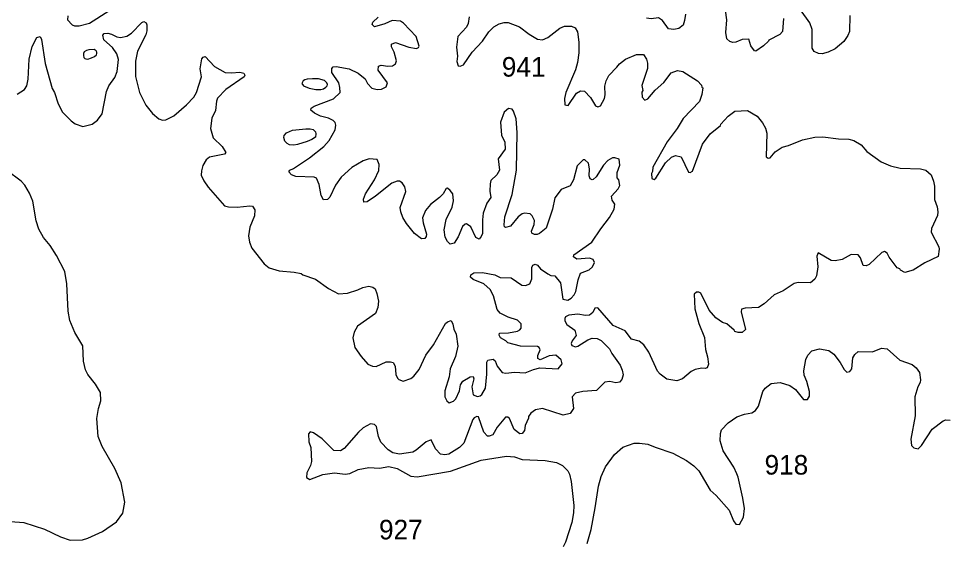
# Model space of a CAD drawing. Header units: kilometres. Extents: x 178.1 to 232.4, y 8228.7 to 8284.8.
# Drawn here: x 201.71 to 209.31, y 8239.28 to 8243.56 of the extents above; entities that cross this region are included whole.
import ezdxf

# ---------------------------------------------------------------- set-up
doc = ezdxf.new("R2010")
doc.units = ezdxf.units.KM
for name, color, linetype in [('1', 7, 'Continuous'), ('2', 7, 'Continuous'), ('21', 7, 'Continuous')]:
    doc.layers.add(name, color=color, linetype=linetype)
doc.styles.add('dgn002', font='dgn002.shx')

msp = doc.modelspace()

# ---------------------------------------------------------------- linework, layer by layer
at = {"layer": '1', "color": 5, "linetype": 'Continuous', "lineweight": 13, "flags": 128}
for points in [[(202.1088, 8243.5842), (202.1073, 8243.5515), (202.1434, 8243.5114), (202.1636, 8243.5043), (202.2016, 8243.5043), (202.2865, 8243.5244), (202.4444, 8243.6255)], [(202.2725, 8243.2317), (202.3037, 8243.2418), (202.3275, 8243.2537), (202.3422, 8243.2656), (202.3458, 8243.2775), (202.3458, 8243.2876), (202.3403, 8243.2995), (202.3238, 8243.3087), (202.2808, 8243.3068), (202.2606, 8243.3013), (202.2432, 8243.2903), (202.2359, 8243.2775), (202.2359, 8243.261), (202.2405, 8243.2445), (202.2478, 8243.2372), (202.2551, 8243.2335), (202.2725, 8243.2317)], [(204.022, 8243.0308), (204.0371, 8243.012), (204.0823, 8242.9932), (204.1369, 8242.9838), (204.1783, 8242.9838), (204.199, 8242.9875), (204.2197, 8243.0007), (204.2291, 8243.012), (204.231, 8243.0233), (204.2272, 8243.0384), (204.2065, 8243.0553), (204.1576, 8243.0685), (204.1105, 8243.0685), (204.0672, 8243.0666), (204.0465, 8243.061), (204.0333, 8243.0534), (204.022, 8243.0308)], [(203.9448, 8242.6505), (204.054, 8242.6618), (204.0898, 8242.6618), (204.1143, 8242.6543), (204.1331, 8242.6373), (204.1369, 8242.6204), (204.135, 8242.594), (204.103, 8242.5733), (204.0653, 8242.5583), (203.9862, 8242.5338), (203.9561, 8242.5263), (203.9222, 8242.53), (203.9034, 8242.5413), (203.8827, 8242.5602), (203.8752, 8242.5903), (203.8789, 8242.6053), (203.8959, 8242.6279), (203.9448, 8242.6505)]]:
    msp.add_lwpolyline(points, dxfattribs=at)
at = {"layer": '2', "color": 3, "linetype": 'Continuous', "lineweight": 0, "flags": 128}
for points in [[(207.9602, 8243.5638), (207.9531, 8243.4583), (207.9299, 8243.4318), (207.8395, 8243.3866), (207.8377, 8243.3774), (207.7975, 8243.3388), (207.7351, 8243.2972), (207.7236, 8243.2976), (207.6923, 8243.3386), (207.6779, 8243.3941), (207.6229, 8243.3925), (207.5709, 8243.3684), (207.5454, 8243.3665), (207.5209, 8243.3738), (207.498, 8243.396), (207.4896, 8243.4486), (207.4961, 8243.5532), (207.4748, 8243.7112)], [(207.1587, 8243.5993), (207.1521, 8243.5473), (207.1391, 8243.5101), (207.1057, 8243.4819), (207.0633, 8243.4734), (207.0206, 8243.4801), (206.9698, 8243.5466), (206.9383, 8243.5683), (206.8782, 8243.5607), (206.839, 8243.5669)], [(208.5031, 8243.5884), (208.5005, 8243.4578), (208.4853, 8243.4229), (208.4539, 8243.3762), (208.3813, 8243.3146), (208.3266, 8243.2887), (208.2754, 8243.2744), (208.2469, 8243.278), (208.2119, 8243.2946), (208.1953, 8243.3211), (208.1957, 8243.4734), (208.1756, 8243.5283), (208.0996, 8243.6334)], [(202.4456, 8243.0128), (202.4925, 8243.0806), (202.5136, 8243.1293), (202.5221, 8243.2267), (202.5085, 8243.2739), (202.4737, 8243.3273), (202.4022, 8243.3897), (202.3957, 8243.4258), (202.4059, 8243.4402), (202.4366, 8243.442), (202.467, 8243.435), (202.509, 8243.4143), (202.5406, 8243.4092), (202.5924, 8243.4175), (202.631, 8243.4441), (202.7135, 8243.5318), (202.7316, 8243.5374), (202.7485, 8243.5278), (202.7555, 8243.5106), (202.7557, 8243.4624), (202.7476, 8243.4295), (202.6795, 8243.295), (202.6635, 8243.2142), (202.6637, 8243.0884), (202.6947, 8242.9588), (202.7479, 8242.8556), (202.8026, 8242.7859), (202.8538, 8242.7437), (202.883, 8242.7326), (202.9097, 8242.7354), (202.975, 8242.7665), (203.0789, 8242.8584), (203.1384, 8242.9197), (203.1614, 8242.9569), (203.2016, 8243.0871), (203.1902, 8243.1524), (203.205, 8243.2345), (203.2161, 8243.2476), (203.2321, 8243.2518), (203.3089, 8243.1711), (203.3949, 8243.1227), (203.4486, 8243.1194), (203.5151, 8243.1257), (203.5476, 8243.1174), (203.5553, 8243.1011), (203.5501, 8243.0849), (203.4014, 8242.9831), (203.3336, 8242.9131), (203.3251, 8242.8882), (203.3154, 8242.8106), (203.2854, 8242.7493), (203.2758, 8242.6624), (203.2976, 8242.5879), (203.3717, 8242.5164), (203.4005, 8242.4687), (203.3912, 8242.4525), (203.2684, 8242.4288), (203.2412, 8242.4061), (203.2142, 8242.3613), (203.2012, 8242.3183), (203.2003, 8242.281), (203.2197, 8242.2344), (203.2562, 8242.183), (203.391, 8242.0299), (203.4231, 8242.0223), (203.4936, 8242.0198), (203.5961, 8242.0313), (203.6192, 8242.0279), (203.6393, 8241.9994), (203.6345, 8241.9508), (203.5969, 8241.8579), (203.5854, 8241.7857), (203.5934, 8241.7341), (203.6146, 8241.6847), (203.7142, 8241.5569), (203.7543, 8241.5249), (203.8358, 8241.4983), (203.9603, 8241.4896), (204.0159, 8241.4782), (204.0304, 8241.4668), (204.1339, 8241.4318), (204.2391, 8241.3557), (204.321, 8241.3123), (204.3961, 8241.3169), (204.4789, 8241.3436), (204.5212, 8241.3644), (204.5706, 8241.3744), (204.602, 8241.3656), (204.6205, 8241.3515), (204.6355, 8241.3148), (204.6486, 8241.2511), (204.6435, 8241.2002), (204.6238, 8241.1498), (204.4781, 8241.046), (204.4505, 8240.998)], [(204.7867, 8243.3663), (204.8978, 8243.3299), (204.9605, 8243.3187), (204.9769, 8243.3251), (204.981, 8243.3379), (204.956, 8243.4169), (204.8536, 8243.5251), (204.8288, 8243.5408), (204.7616, 8243.5458), (204.7022, 8243.5192), (204.6155, 8243.4949), (204.5963, 8243.5145), (204.6027, 8243.5328), (204.6462, 8243.5743)], [(205.3907, 8243.5778), (205.3814, 8243.5224), (205.3678, 8243.4936), (205.2973, 8243.4155), (205.2855, 8243.3285), (205.2936, 8243.2558), (205.2905, 8243.2115), (205.3006, 8243.1773), (205.3177, 8243.1741), (205.3433, 8243.1856), (205.4156, 8243.2873), (205.5006, 8243.3772), (205.55, 8243.4531), (205.5918, 8243.4951), (205.6359, 8243.5198), (205.6758, 8243.5305), (205.7098, 8243.5319), (205.8024, 8243.4946), (205.8812, 8243.4345), (205.9493, 8243.3935), (205.9894, 8243.3879), (206.0322, 8243.4088), (206.1316, 8243.4831), (206.1685, 8243.4997), (206.2263, 8243.5012), (206.2566, 8243.4862), (206.2764, 8243.4554), (206.2879, 8243.3703), (206.2864, 8243.2814), (206.275, 8243.2031), (206.2585, 8243.1431), (206.1808, 8242.9574), (206.1692, 8242.9095), (206.1714, 8242.8583), (206.1994, 8242.8518), (206.2691, 8242.9522), (206.3016, 8242.9706), (206.3339, 8242.9681), (206.3831, 8242.9175), (206.4243, 8242.8485), (206.4435, 8242.8421), (206.4644, 8242.8489), (206.4968, 8242.9081), (206.502, 8242.9377), (206.4983, 8243.009), (206.5098, 8243.0539)], [(201.6946, 8242.9452), (201.7543, 8242.9823), (201.7743, 8243.0118), (201.7847, 8243.0681), (201.7928, 8243.2313), (201.8168, 8243.3354), (201.8553, 8243.4086), (201.882, 8243.4156), (201.8947, 8243.3926), (201.9245, 8243.1952), (201.9817, 8242.9909), (201.9992, 8242.9594), (202.0296, 8242.8666), (202.0654, 8242.7981), (202.1352, 8242.7259), (202.1693, 8242.7008)], [(204.7543, 8243.3327), (204.7544, 8243.3545), (204.7867, 8243.3663)], [(204.7627, 8243.1755), (204.7877, 8243.1913), (204.7965, 8243.2181), (204.7771, 8243.2866), (204.7543, 8243.3327)], [(206.5098, 8243.0539), (206.5321, 8243.0983), (206.5977, 8243.1641), (206.6186, 8243.1929), (206.6683, 8243.2295)], [(206.6683, 8243.2295), (206.7583, 8243.2677), (206.8152, 8243.2695)], [(206.8152, 8243.2695), (206.8401, 8243.2299), (206.8492, 8243.1979), (206.8489, 8243.1536), (206.8032, 8243.0159), (206.8095, 8242.9749), (206.8032, 8242.9597), (206.8046, 8242.92), (206.8276, 8242.8962), (206.8511, 8242.9059), (206.9107, 8242.9767), (206.9807, 8243.0386), (207.043, 8243.1187), (207.0928, 8243.1373), (207.1383, 8243.1309), (207.2579, 8243.0545), (207.2898, 8243.0193), (207.2923, 8243.0028), (207.3, 8242.9951), (207.293, 8242.9423), (207.2733, 8242.8851), (207.1406, 8242.7441), (207.0899, 8242.6625), (207.009, 8242.554), (206.891, 8242.3472), (206.8884, 8242.3119), (206.8808, 8242.2945), (206.8847, 8242.2536), (206.9025, 8242.2471), (206.9157, 8242.2576), (206.9947, 8242.3825), (207.0456, 8242.4287), (207.0784, 8242.4424), (207.1224, 8242.4322), (207.1827, 8242.3071), (207.1975, 8242.3032), (207.216, 8242.3135), (207.2969, 8242.536), (207.3611, 8242.6189), (207.4447, 8242.6869), (207.4472, 8242.6982), (207.5065, 8242.7643), (207.5637, 8242.8066), (207.667, 8242.8113), (207.7456, 8242.7644), (207.7883, 8242.7107), (207.8118, 8242.6657), (207.8236, 8242.6249), (207.8172, 8242.4311), (207.8356, 8242.4221), (207.8501, 8242.4238), (207.8934, 8242.4729), (207.9504, 8242.5119), (208.002, 8242.5255), (208.116, 8242.571), (208.2161, 8242.5926), (208.2806, 8242.5959), (208.4112, 8242.5782), (208.4945, 8242.5778), (208.5341, 8242.5665), (208.5945, 8242.5296), (208.6423, 8242.4753), (208.7575, 8242.3907), (208.8337, 8242.3575), (208.9144, 8242.3403), (209.0793, 8242.3325), (209.1227, 8242.3222), (209.1665, 8242.2847), (209.1877, 8242.2319), (209.1945, 8242.1924), (209.1947, 8242.0831), (209.2163, 8242.0225), (209.2226, 8241.9822), (209.218, 8241.9529), (209.169, 8241.8467), (209.1685, 8241.8171), (209.2303, 8241.6961), (209.2341, 8241.6769), (209.226, 8241.6172), (209.1152, 8241.5645), (209.0192, 8241.505), (208.9517, 8241.4866), (208.9159, 8241.5042), (208.9109, 8241.5147), (208.8906, 8241.5247), (208.8243, 8241.612), (208.8078, 8241.6429), (208.7855, 8241.6574), (208.7654, 8241.6491), (208.6601, 8241.5507), (208.6351, 8241.5392), (208.611, 8241.5421), (208.5889, 8241.6051), (208.5718, 8241.6296), (208.5146, 8241.6345)], [(205.3016, 8241.7789), (205.2683, 8241.7251), (205.2342, 8241.7171), (205.2121, 8241.739), (205.1934, 8241.7743), (205.1869, 8241.8348), (205.2035, 8241.9204), (205.2508, 8242.0199), (205.2609, 8242.0715), (205.2556, 8242.1299), (205.2349, 8242.1576), (205.2126, 8242.1744), (205.2031, 8242.174), (205.1765, 8242.1298), (205.1473, 8242.0989), (205.0733, 8242.0429), (205.0338, 8241.9935), (205.0092, 8241.9342), (205.0137, 8241.893), (205.0402, 8241.7993), (205.0399, 8241.7809), (205.0268, 8241.7641), (205.0014, 8241.7616), (204.9447, 8241.8044), (204.8785, 8241.8856), (204.8475, 8241.9349), (204.8311, 8241.981), (204.8264, 8242.0176), (204.8722, 8242.149), (204.864, 8242.1877), (204.8437, 8242.219), (204.8206, 8242.2321), (204.8024, 8242.2337), (204.7569, 8242.2163), (204.6244, 8242.1092), (204.5561, 8242.0651), (204.5305, 8242.06), (204.5272, 8242.087), (204.5426, 8242.1304), (204.6168, 8242.2432), (204.6511, 8242.3205), (204.6551, 8242.3699), (204.6394, 8242.4114), (204.5719, 8242.4149), (204.5228, 8242.4004), (204.4324, 8242.3453), (204.3437, 8242.266), (204.2965, 8242.2009), (204.2512, 8242.1017), (204.2313, 8242.084), (204.1982, 8242.0807), (204.1796, 8242.1154), (204.1632, 8242.2068), (204.1413, 8242.2567), (204.1226, 8242.265), (203.974, 8242.2705), (203.9383, 8242.2847), (203.9166, 8242.3089), (203.9237, 8242.323), (203.9529, 8242.3363), (204.0845, 8242.4236), (204.2013, 8242.5175), (204.2445, 8242.566), (204.2961, 8242.652), (204.2994, 8242.6914), (204.2949, 8242.7128), (204.2777, 8242.7294), (204.2394, 8242.747), (204.1742, 8242.7648), (204.1256, 8242.7894), (204.0972, 8242.8146), (204.0979, 8242.83), (204.1226, 8242.8473), (204.2809, 8242.9052), (204.3356, 8242.957), (204.3341, 8243.0002), (204.3242, 8243.0382), (204.2687, 8243.123), (204.2689, 8243.1537), (204.2785, 8243.1683), (204.3027, 8243.1719), (204.4104, 8243.1503), (204.4829, 8243.1174), (204.5393, 8243.0705), (204.5585, 8243.0317), (204.5955, 8242.9933), (204.6375, 8242.9814), (204.6738, 8242.9846), (204.7123, 8243.0042), (204.7226, 8243.0373), (204.6476, 8243.1419), (204.6484, 8243.1734), (204.6705, 8243.1818), (204.7267, 8243.1721), (204.7627, 8243.1755)], [(202.3886, 8242.7837), (202.4252, 8242.9652), (202.4456, 8243.0128)], [(202.1693, 8242.7008), (202.2326, 8242.68), (202.3091, 8242.7004), (202.3523, 8242.7326), (202.3886, 8242.7837)], [(206.0323, 8241.4739), (206.0593, 8241.4626), (206.092, 8241.4582), (206.1374, 8241.4015), (206.1553, 8241.2675), (206.1961, 8241.2595), (206.2237, 8241.276), (206.2496, 8241.3033), (206.2628, 8241.3312), (206.282, 8241.4264), (206.3012, 8241.4811), (206.3715, 8241.5073), (206.3997, 8241.5326), (206.4147, 8241.5667), (206.4037, 8241.5925), (206.3733, 8241.603), (206.2703, 8241.5957), (206.2426, 8241.613), (206.2451, 8241.6307), (206.392, 8241.734), (206.4657, 8241.8432), (206.5389, 8241.9362), (206.5758, 8242.003), (206.5808, 8242.0444), (206.5594, 8242.0765), (206.553, 8242.11), (206.6088, 8242.1714), (206.6219, 8242.1977), (206.6153, 8242.2436), (206.6005, 8242.2596), (206.6009, 8242.3037), (206.6221, 8242.3629), (206.6176, 8242.4137), (206.5826, 8242.4246), (206.5622, 8242.4227), (206.5246, 8242.4025), (206.4876, 8242.3628), (206.4282, 8242.2674), (206.4051, 8242.2458), (206.3955, 8242.244), (206.3807, 8242.2533), (206.3706, 8242.2766), (206.3735, 8242.3333), (206.3655, 8242.3798), (206.3357, 8242.4064), (206.3211, 8242.408), (206.2731, 8242.3581), (206.2435, 8242.2438), (206.2148, 8242.1941), (206.1415, 8242.1644), (206.0909, 8242.0963), (206.0708, 8242.0029), (206.0194, 8241.8475), (205.9666, 8241.8051), (205.9467, 8241.7963), (205.925, 8241.7961), (205.9025, 8241.8089), (205.8999, 8241.8249), (205.9225, 8241.879), (205.9242, 8241.9116), (205.9067, 8241.949), (205.8885, 8241.9666), (205.8421, 8241.9706), (205.8224, 8241.9653), (205.7909, 8241.9408), (205.7285, 8241.864), (205.6887, 8241.8529), (205.6789, 8241.8592), (205.6753, 8241.8756), (205.6824, 8241.9415), (205.7412, 8242.1245), (205.7776, 8242.3234), (205.7827, 8242.6319), (205.7744, 8242.7418), (205.7538, 8242.8059), (205.7406, 8242.8215), (205.7114, 8242.8264), (205.6776, 8242.7959), (205.6478, 8242.7156), (205.6544, 8242.608), (205.6807, 8242.5525), (205.6837, 8242.494), (205.6261, 8242.4168), (205.6373, 8242.3241), (205.6157, 8242.2845), (205.5688, 8242.2382), (205.5607, 8242.2113), (205.5589, 8242.1522), (205.567, 8242.0983), (205.5355, 8242.0522), (205.5055, 8241.9715), (205.4996, 8241.916), (205.4999, 8241.8051), (205.4893, 8241.7791), (205.471, 8241.7573)], [(201.4934, 8239.4619), (201.7506, 8239.442), (201.9172, 8239.3881), (202.0496, 8239.3254), (202.1287, 8239.2983), (202.2293, 8239.3006), (202.2723, 8239.3141), (202.3925, 8239.3685), (202.5076, 8239.4479), (202.5578, 8239.5192), (202.5744, 8239.6075), (202.5444, 8239.7662), (202.4939, 8239.8833), (202.3904, 8240.0641), (202.3573, 8240.1441), (202.3459, 8240.2915), (202.3608, 8240.3738), (202.3799, 8240.4376), (202.3769, 8240.5054), (202.3355, 8240.572), (202.2715, 8240.6527), (202.2537, 8240.69), (202.2383, 8240.7601), (202.2307, 8240.886), (202.1669, 8240.9949), (202.1262, 8241.0938), (202.1121, 8241.1705), (202.1022, 8241.3938), (202.0838, 8241.4937), (202.0166, 8241.6248), (201.9657, 8241.7065), (201.9105, 8241.771), (201.8716, 8241.8395), (201.8511, 8241.9089), (201.8222, 8242.0692), (201.7956, 8242.1357), (201.7589, 8242.1997), (201.7264, 8242.2343), (201.6094, 8242.3214)], [(205.3566, 8241.8811), (205.3346, 8241.8612), (205.3016, 8241.7789)], [(205.471, 8241.7573), (205.4441, 8241.7711), (205.403, 8241.8591), (205.3692, 8241.8827), (205.3566, 8241.8811)], [(208.244, 8241.6477), (208.2319, 8241.6208), (208.24, 8241.5313)], [(208.5146, 8241.6345), (208.4409, 8241.5921), (208.3819, 8241.5821), (208.3496, 8241.5855), (208.244, 8241.6477)], [(205.9027, 8241.4351), (205.9014, 8241.5265), (205.9108, 8241.5454), (205.9293, 8241.5552), (205.9487, 8241.5454)], [(204.6312, 8240.7172), (204.7114, 8240.7568), (204.7469, 8240.7568), (204.7686, 8240.7488), (204.7845, 8240.7208), (204.791, 8240.6506), (204.804, 8240.6222), (204.8164, 8240.6107), (204.8516, 8240.5978), (204.9123, 8240.6185), (204.9373, 8240.6396), (204.9813, 8240.6939), (205.0365, 8240.8104), (205.0983, 8240.8946), (205.1961, 8241.0685), (205.2133, 8241.0834), (205.243, 8241.0924), (205.2572, 8241.0626), (205.2644, 8241.0218), (205.284, 8240.9815), (205.297, 8240.8834), (205.2786, 8240.7979), (205.2361, 8240.6992), (205.2261, 8240.6333), (205.1903, 8240.5187), (205.1906, 8240.468), (205.2066, 8240.4365), (205.2259, 8240.42), (205.2624, 8240.4333), (205.2801, 8240.4524), (205.3117, 8240.5181), (205.3201, 8240.5674), (205.3388, 8240.5963), (205.3982, 8240.634), (205.4232, 8240.6355), (205.4287, 8240.6171), (205.4123, 8240.5516), (205.4239, 8240.4867), (205.4581, 8240.4729), (205.4806, 8240.4773), (205.4934, 8240.488), (205.5243, 8240.5399), (205.5357, 8240.6537), (205.5343, 8240.7529), (205.5438, 8240.77), (205.5864, 8240.7784), (205.6033, 8240.7631), (205.6181, 8240.7192), (205.6599, 8240.6684), (205.6892, 8240.6637), (205.7623, 8240.67), (205.8476, 8240.6644), (205.915, 8240.693), (205.9682, 8240.7059), (206.1182, 8240.6984), (206.1513, 8240.7392), (206.1431, 8240.7731), (206.0992, 8240.8094), (206.0442, 8240.8038), (205.9701, 8240.7727), (205.9526, 8240.7824), (205.9506, 8240.8078), (205.9698, 8240.8539), (205.9622, 8240.8718), (205.9481, 8240.8817), (205.8097, 8240.8825), (205.7064, 8240.9096), (205.6893, 8240.9278), (205.6453, 8240.953), (205.6346, 8240.9722), (205.6392, 8240.9904), (205.711, 8240.9937), (205.7854, 8241.0058), (205.8056, 8241.0176), (205.8162, 8241.0319), (205.8168, 8241.0651), (205.7853, 8241.0964), (205.7096, 8241.1198), (205.6429, 8241.1528), (205.6194, 8241.1834), (205.5889, 8241.2943), (205.5619, 8241.3481), (205.5108, 8241.3924), (205.4227, 8241.4282), (205.4013, 8241.4476), (205.4027, 8241.4672), (205.4298, 8241.4844), (205.5002, 8241.4849), (205.6002, 8241.4672), (205.6434, 8241.445), (205.7326, 8241.4421), (205.8211, 8241.383), (205.8512, 8241.3795), (205.8866, 8241.3934), (205.9027, 8241.4351)], [(208.24, 8241.5313), (208.2303, 8241.4584), (208.2161, 8241.4303), (208.1803, 8241.4024), (208.0811, 8241.4042), (208.0469, 8241.3973), (207.9579, 8241.3364), (207.8835, 8241.3029), (207.8017, 8241.231), (207.7551, 8241.2006), (207.6466, 8241.1953), (207.6168, 8241.1865), (207.6147, 8241.1649), (207.6487, 8241.0205), (207.6226, 8240.994), (207.589, 8240.9941), (207.562, 8241.0028), (207.556, 8241.0147), (207.4983, 8241.0652), (207.4628, 8241.0777), (207.4063, 8241.1143), (207.3517, 8241.1786), (207.2849, 8241.3169), (207.2673, 8241.325), (207.2479, 8241.325), (207.2312, 8241.309), (207.2364, 8241.1889), (207.2684, 8241.0683), (207.3132, 8240.9539), (207.3233, 8240.8552), (207.3396, 8240.7952), (207.3461, 8240.7354), (207.3369, 8240.7076), (207.3193, 8240.6999), (207.2914, 8240.7029), (207.2389, 8240.6939), (207.2054, 8240.6754), (207.1333, 8240.6173), (207.0876, 8240.6014), (207.0068, 8240.6128), (206.952, 8240.655), (206.9313, 8240.6797), (206.859, 8240.8347), (206.8196, 8240.894), (206.7793, 8240.9255), (206.7171, 8240.9406), (206.6644, 8241.0078), (206.5668, 8241.0533), (206.4413, 8241.1981), (206.4164, 8241.1952), (206.4025, 8241.1601), (206.3737, 8241.1358), (206.3423, 8241.1344), (206.278, 8241.1443), (206.2054, 8241.138), (206.1771, 8241.1231), (206.1713, 8241.1106), (206.1731, 8241.0912), (206.1898, 8241.0596), (206.2552, 8241.0135), (206.2644, 8240.9711), (206.2323, 8240.9265), (206.2255, 8240.9066), (206.2293, 8240.8903), (206.2589, 8240.8779), (206.2794, 8240.8834), (206.3616, 8240.9366), (206.3969, 8240.9495), (206.4371, 8240.9451), (206.47, 8240.9305), (206.5376, 8240.8629), (206.5563, 8240.8248), (206.6237, 8240.7277), (206.6414, 8240.688), (206.6483, 8240.6486), (206.6384, 8240.611), (206.6205, 8240.5882), (206.5906, 8240.583), (206.5398, 8240.5959), (206.4988, 8240.5881), (206.4316, 8240.52), (206.3193, 8240.5121), (206.2603, 8240.5005), (206.2321, 8240.4702), (206.2435, 8240.3733), (206.2169, 8240.3332), (206.16, 8240.318), (205.9897, 8240.3734), (205.9338, 8240.3625), (205.8956, 8240.3352), (205.8754, 8240.3094), (205.876, 8240.2961), (205.8491, 8240.2337), (205.842, 8240.1936), (205.8234, 8240.1685)], [(205.9487, 8241.5454), (205.9726, 8241.5172), (206.0323, 8241.4739)], [(204.4505, 8240.998), (204.438, 8240.9506), (204.4568, 8240.873), (204.5062, 8240.7984), (204.5607, 8240.7371)], [(207.5714, 8239.4268), (207.5994, 8239.4256), (207.634, 8239.4844), (207.6423, 8239.5554), (207.6291, 8239.6404), (207.5898, 8239.8122), (207.5795, 8239.8396), (207.5537, 8239.8932), (207.4659, 8240.0267), (207.4435, 8240.1098), (207.4452, 8240.169), (207.4536, 8240.1992), (207.5077, 8240.2553), (207.5785, 8240.3061), (207.6427, 8240.3276), (207.7024, 8240.3395), (207.7326, 8240.3585), (207.7562, 8240.3941), (207.7912, 8240.5127), (207.8093, 8240.5403), (207.8584, 8240.5795), (207.9323, 8240.5862), (208.0128, 8240.5612), (208.0579, 8240.5281), (208.1224, 8240.4464), (208.1571, 8240.4473), (208.1723, 8240.4756), (208.1726, 8240.5115), (208.1513, 8240.5938), (208.1296, 8240.6452), (208.1269, 8240.6811), (208.1422, 8240.7745), (208.1598, 8240.809), (208.1915, 8240.8464), (208.2543, 8240.8609), (208.3308, 8240.8476), (208.3715, 8240.8169), (208.4224, 8240.7497), (208.4559, 8240.692), (208.4784, 8240.6716), (208.5025, 8240.6763), (208.5179, 8240.6984), (208.528, 8240.7879), (208.5428, 8240.8144), (208.5712, 8240.8392), (208.6887, 8240.8363), (208.7602, 8240.8676), (208.8067, 8240.8624), (208.9121, 8240.7698), (209.0115, 8240.7329), (209.0445, 8240.7052), (209.0715, 8240.6695), (209.0811, 8240.6096), (209.0781, 8240.5873), (209.0577, 8240.5503), (209.0334, 8240.4687), (209.0366, 8240.314), (209.0022, 8240.1221), (209.0061, 8240.0708), (209.0249, 8240.0519), (209.0599, 8240.0452), (209.0882, 8240.07), (209.1746, 8240.2054), (209.2656, 8240.2733), (209.2868, 8240.2817), (209.3215, 8240.2784)], [(204.5607, 8240.7371), (204.5998, 8240.7191), (204.6312, 8240.7172)], [(205.6193, 8240.2217), (205.5848, 8240.1584), (205.5549, 8240.1468), (205.5408, 8240.148), (205.5095, 8240.1806), (205.4664, 8240.3057), (205.4525, 8240.3078), (205.4306, 8240.2963), (205.4205, 8240.2831), (205.3454, 8240.0913), (205.3113, 8240.0541), (205.2245, 8240.0005), (205.1927, 8239.9954), (205.1553, 8240.0014), (205.1144, 8240.0447), (205.0798, 8240.1167), (205.0399, 8240.1014), (204.9579, 8240.0332), (204.9291, 8240.0169), (204.8221, 8240.0003), (204.7656, 8240.0103), (204.7294, 8240.0367), (204.6683, 8240.0973), (204.6478, 8240.1444), (204.6324, 8240.2278), (204.6167, 8240.2437), (204.5824, 8240.2478), (204.524, 8240.2164), (204.4857, 8240.1812), (204.3697, 8240.0459), (204.3385, 8240.0263), (204.2845, 8240.0291), (204.1876, 8240.1253), (204.1176, 8240.1759), (204.0913, 8240.1828), (204.0761, 8240.1679), (204.079, 8240.1013), (204.0951, 8240.0547), (204.1004, 8239.9394), (204.0938, 8239.9064), (204.0645, 8239.8478), (204.0593, 8239.809), (204.0877, 8239.7933), (204.1953, 8239.8338), (204.2889, 8239.8471), (204.376, 8239.8376), (204.4139, 8239.8425), (204.483, 8239.8753), (204.5712, 8239.8915), (204.6568, 8239.8867), (204.7344, 8239.8997), (204.8023, 8239.883), (204.9144, 8239.8201), (204.9644, 8239.8144), (205.2386, 8239.8603), (205.4897, 8239.9524), (205.6955, 8239.9836), (205.7623, 8239.9772), (205.8228, 8239.9558), (206.0124, 8239.9476), (206.1052, 8239.9309), (206.1525, 8239.9069), (206.1961, 8239.863), (206.2117, 8239.838), (206.2255, 8239.7773), (206.2451, 8239.5805), (206.2435, 8239.5219), (206.229, 8239.4403), (206.1773, 8239.2803), (206.1585, 8239.2422)], [(205.7078, 8240.3029), (205.6862, 8240.302), (205.6193, 8240.2217)], [(205.8234, 8240.1685), (205.8048, 8240.1666), (205.7584, 8240.201), (205.7198, 8240.2918), (205.7078, 8240.3029)], [(206.3559, 8239.2692), (206.3873, 8239.3855), (206.4216, 8239.5621), (206.4475, 8239.7379), (206.4694, 8239.8181), (206.504, 8239.8971), (206.5773, 8239.998), (206.6465, 8240.0572), (206.7388, 8240.0892), (206.7841, 8240.0907), (206.851, 8240.0827), (206.9112, 8240.0565), (207.0556, 8240.0086), (207.1679, 8239.9495), (207.2283, 8239.9042)], [(207.2283, 8239.9042), (207.2668, 8239.8641), (207.3596, 8239.7057), (207.4099, 8239.6618), (207.5147, 8239.5424)], [(207.5147, 8239.5424), (207.5518, 8239.4561), (207.5714, 8239.4268)]]:
    msp.add_lwpolyline(points, dxfattribs=at)

# ---------------------------------------------------------------- texts
at = {"layer": '21', "color": 7, "linetype": 'Continuous', "lineweight": 0, "style": 'dgn002'}
for s, p in [('941', (205.6576, 8243.0878)), ('918', (207.8055, 8239.8334)), ('927', (204.6534, 8239.3034))]:
    msp.add_text(s, height=0.16, dxfattribs=at).set_placement(p)

doc.saveas('drawing.dxf')
